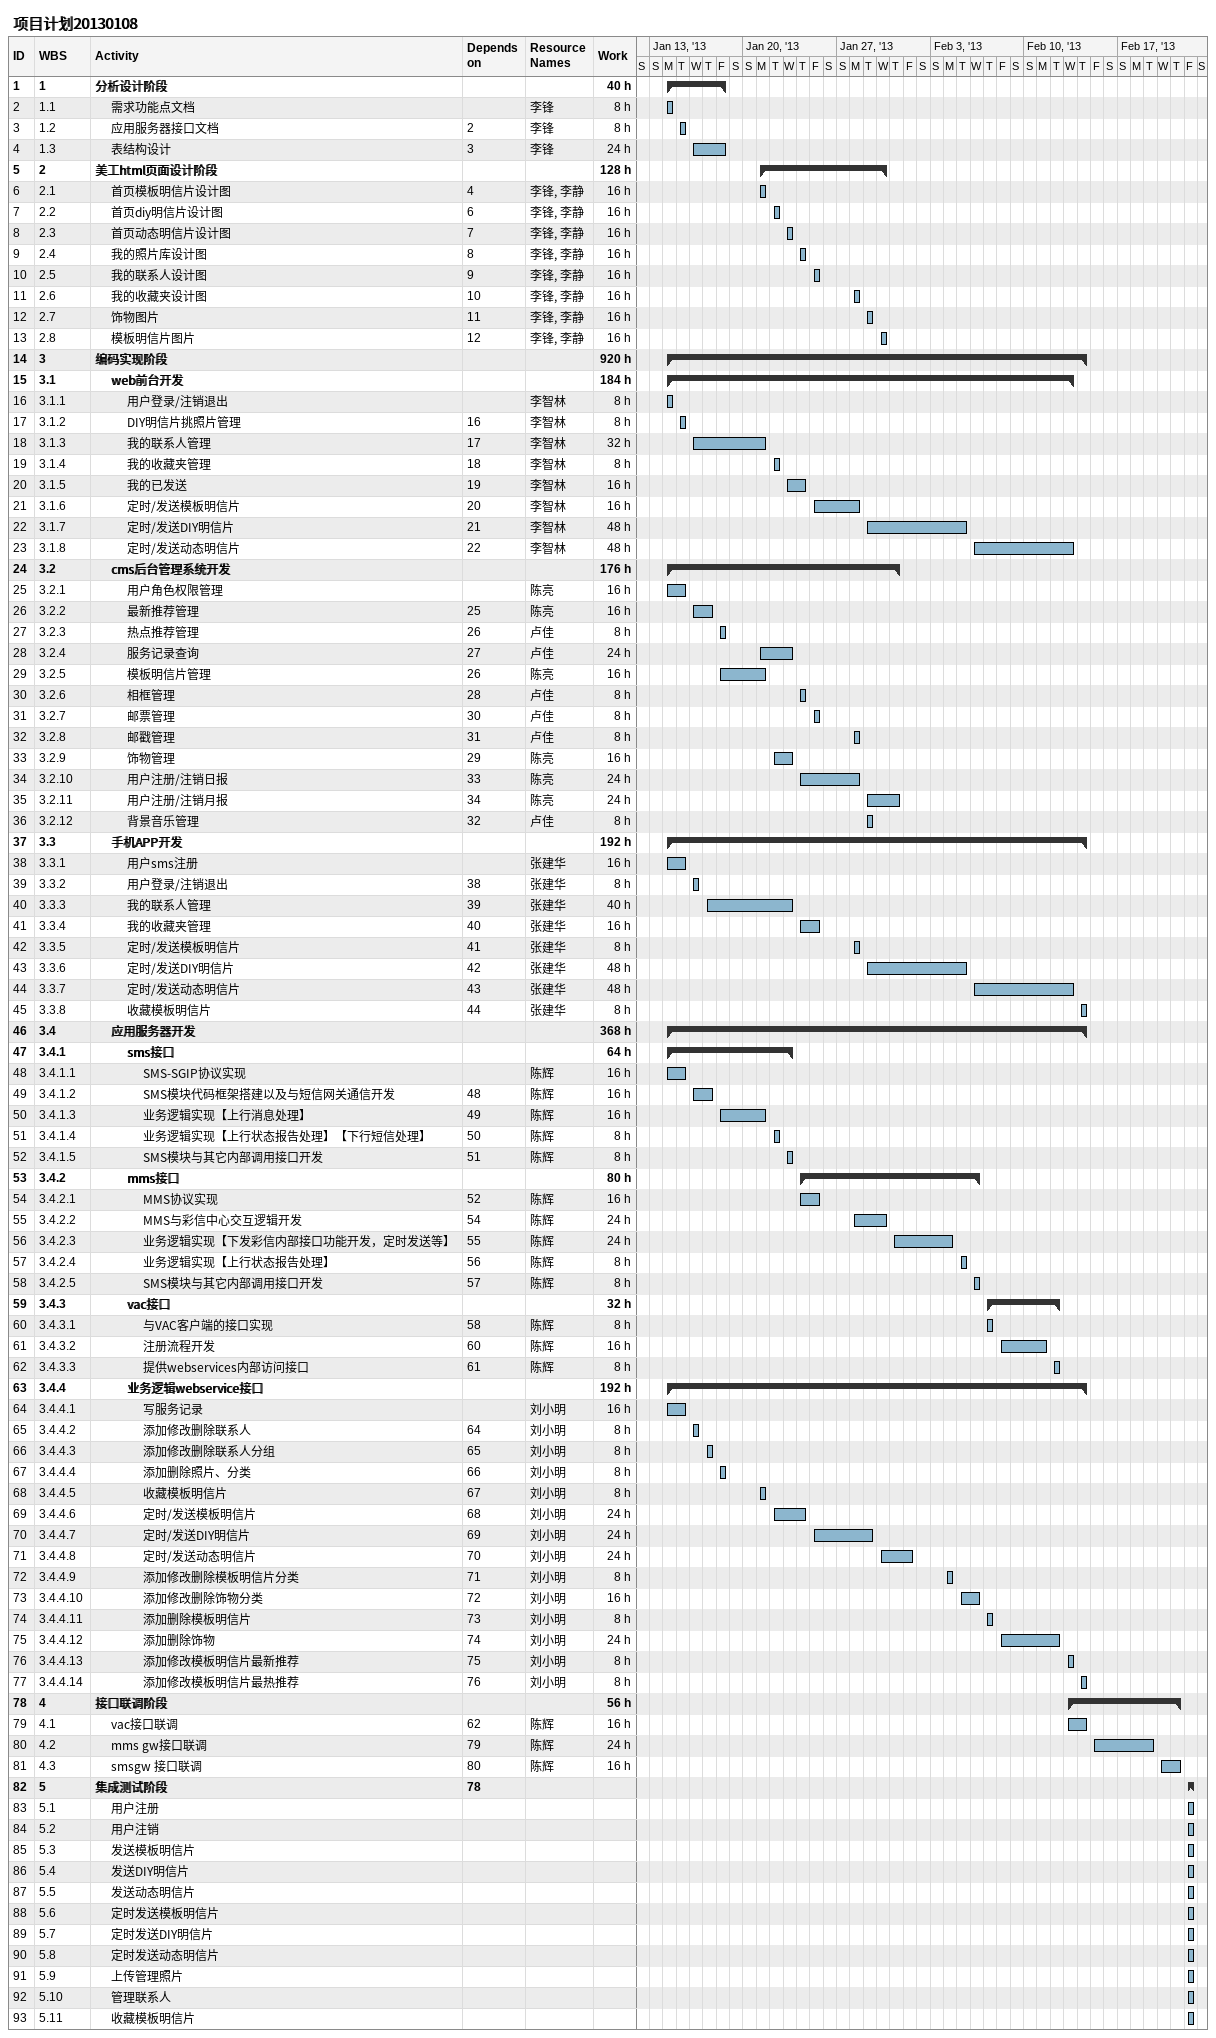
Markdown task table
项目计划20130108

| ID | WBS | Task | Start | Finish | Predecessors | Resources | Work (h) |
|---|---|---|---|---|---|---|---|
| 1 | 1 | **分析设计阶段** | 2013-01-14 | 2013-01-18 |  |  | 40 |
| 2 | 1.1 | 需求功能点文档 | 2013-01-14 | 2013-01-14 |  | 李锋 | 8 |
| 3 | 1.2 | 应用服务器接口文档 | 2013-01-15 | 2013-01-15 | 2 | 李锋 | 8 |
| 4 | 1.3 | 表结构设计 | 2013-01-16 | 2013-01-18 | 3 | 李锋 | 24 |
| 5 | 2 | **美工html页面设计阶段** | 2013-01-21 | 2013-01-30 |  |  | 128 |
| 6 | 2.1 | 首页模板明信片设计图 | 2013-01-21 | 2013-01-21 | 4 | 李锋, 李静 | 16 |
| 7 | 2.2 | 首页diy明信片设计图 | 2013-01-22 | 2013-01-22 | 6 | 李锋, 李静 | 16 |
| 8 | 2.3 | 首页动态明信片设计图 | 2013-01-23 | 2013-01-23 | 7 | 李锋, 李静 | 16 |
| 9 | 2.4 | 我的照片库设计图 | 2013-01-24 | 2013-01-24 | 8 | 李锋, 李静 | 16 |
| 10 | 2.5 | 我的联系人设计图 | 2013-01-25 | 2013-01-25 | 9 | 李锋, 李静 | 16 |
| 11 | 2.6 | 我的收藏夹设计图 | 2013-01-28 | 2013-01-28 | 10 | 李锋, 李静 | 16 |
| 12 | 2.7 | 饰物图片 | 2013-01-29 | 2013-01-29 | 11 | 李锋, 李静 | 16 |
| 13 | 2.8 | 模板明信片图片 | 2013-01-30 | 2013-01-30 | 12 | 李锋, 李静 | 16 |
| 14 | 3 | **编码实现阶段** | 2013-01-14 | 2013-02-14 |  |  | 920 |
| 15 | 3.1 | **web前台开发** | 2013-01-14 | 2013-02-13 |  |  | 184 |
| 16 | 3.1.1 | 用户登录/注销退出 | 2013-01-14 | 2013-01-14 |  | 李智林 | 8 |
| 17 | 3.1.2 | DIY明信片挑照片管理 | 2013-01-15 | 2013-01-15 | 16 | 李智林 | 8 |
| 18 | 3.1.3 | 我的联系人管理 | 2013-01-16 | 2013-01-21 | 17 | 李智林 | 32 |
| 19 | 3.1.4 | 我的收藏夹管理 | 2013-01-22 | 2013-01-22 | 18 | 李智林 | 8 |
| 20 | 3.1.5 | 我的已发送 | 2013-01-23 | 2013-01-24 | 19 | 李智林 | 16 |
| 21 | 3.1.6 | 定时/发送模板明信片 | 2013-01-25 | 2013-01-28 | 20 | 李智林 | 16 |
| 22 | 3.1.7 | 定时/发送DIY明信片 | 2013-01-29 | 2013-02-05 | 21 | 李智林 | 48 |
| 23 | 3.1.8 | 定时/发送动态明信片 | 2013-02-06 | 2013-02-13 | 22 | 李智林 | 48 |
| 24 | 3.2 | **cms后台管理系统开发** | 2013-01-14 | 2013-01-31 |  |  | 176 |
| 25 | 3.2.1 | 用户角色权限管理 | 2013-01-14 | 2013-01-15 |  | 陈亮 | 16 |
| 26 | 3.2.2 | 最新推荐管理 | 2013-01-16 | 2013-01-17 | 25 | 陈亮 | 16 |
| 27 | 3.2.3 | 热点推荐管理 | 2013-01-18 | 2013-01-18 | 26 | 卢佳 | 8 |
| 28 | 3.2.4 | 服务记录查询 | 2013-01-21 | 2013-01-23 | 27 | 卢佳 | 24 |
| 29 | 3.2.5 | 模板明信片管理 | 2013-01-18 | 2013-01-21 | 26 | 陈亮 | 16 |
| 30 | 3.2.6 | 相框管理 | 2013-01-24 | 2013-01-24 | 28 | 卢佳 | 8 |
| 31 | 3.2.7 | 邮票管理 | 2013-01-25 | 2013-01-25 | 30 | 卢佳 | 8 |
| 32 | 3.2.8 | 邮戳管理 | 2013-01-28 | 2013-01-28 | 31 | 卢佳 | 8 |
| 33 | 3.2.9 | 饰物管理 | 2013-01-22 | 2013-01-23 | 29 | 陈亮 | 16 |
| 34 | 3.2.10 | 用户注册/注销日报 | 2013-01-24 | 2013-01-28 | 33 | 陈亮 | 24 |
| 35 | 3.2.11 | 用户注册/注销月报 | 2013-01-29 | 2013-01-31 | 34 | 陈亮 | 24 |
| 36 | 3.2.12 | 背景音乐管理 | 2013-01-29 | 2013-01-29 | 32 | 卢佳 | 8 |
| 37 | 3.3 | **手机APP开发** | 2013-01-14 | 2013-02-14 |  |  | 192 |
| 38 | 3.3.1 | 用户sms注册 | 2013-01-14 | 2013-01-15 |  | 张建华 | 16 |
| 39 | 3.3.2 | 用户登录/注销退出 | 2013-01-16 | 2013-01-16 | 38 | 张建华 | 8 |
| 40 | 3.3.3 | 我的联系人管理 | 2013-01-17 | 2013-01-23 | 39 | 张建华 | 40 |
| 41 | 3.3.4 | 我的收藏夹管理 | 2013-01-24 | 2013-01-25 | 40 | 张建华 | 16 |
| 42 | 3.3.5 | 定时/发送模板明信片 | 2013-01-28 | 2013-01-28 | 41 | 张建华 | 8 |
| 43 | 3.3.6 | 定时/发送DIY明信片 | 2013-01-29 | 2013-02-05 | 42 | 张建华 | 48 |
| 44 | 3.3.7 | 定时/发送动态明信片 | 2013-02-06 | 2013-02-13 | 43 | 张建华 | 48 |
| 45 | 3.3.8 | 收藏模板明信片 | 2013-02-14 | 2013-02-14 | 44 | 张建华 | 8 |
| 46 | 3.4 | **应用服务器开发** | 2013-01-14 | 2013-02-14 |  |  | 368 |
| 47 | 3.4.1 | **sms接口** | 2013-01-14 | 2013-01-23 |  |  | 64 |
| 48 | 3.4.1.1 | SMS-SGIP协议实现 | 2013-01-14 | 2013-01-15 |  | 陈辉 | 16 |
| 49 | 3.4.1.2 | SMS模块代码框架搭建以及与短信网关通信开发 | 2013-01-16 | 2013-01-17 | 48 | 陈辉 | 16 |
| 50 | 3.4.1.3 | 业务逻辑实现【上行消息处理】 | 2013-01-18 | 2013-01-21 | 49 | 陈辉 | 16 |
| 51 | 3.4.1.4 | 业务逻辑实现【上行状态报告处理】【下行短信处理】 | 2013-01-22 | 2013-01-22 | 50 | 陈辉 | 8 |
| 52 | 3.4.1.5 | SMS模块与其它内部调用接口开发 | 2013-01-23 | 2013-01-23 | 51 | 陈辉 | 8 |
| 53 | 3.4.2 | **mms接口** | 2013-01-24 | 2013-02-06 |  |  | 80 |
| 54 | 3.4.2.1 | MMS协议实现 | 2013-01-24 | 2013-01-25 | 52 | 陈辉 | 16 |
| 55 | 3.4.2.2 | MMS与彩信中心交互逻辑开发 | 2013-01-28 | 2013-01-30 | 54 | 陈辉 | 24 |
| 56 | 3.4.2.3 | 业务逻辑实现【下发彩信内部接口功能开发，定时发送等】 | 2013-01-31 | 2013-02-04 | 55 | 陈辉 | 24 |
| 57 | 3.4.2.4 | 业务逻辑实现【上行状态报告处理】 | 2013-02-05 | 2013-02-05 | 56 | 陈辉 | 8 |
| 58 | 3.4.2.5 | SMS模块与其它内部调用接口开发 | 2013-02-06 | 2013-02-06 | 57 | 陈辉 | 8 |
| 59 | 3.4.3 | **vac接口** | 2013-02-07 | 2013-02-12 |  |  | 32 |
| 60 | 3.4.3.1 | 与VAC客户端的接口实现 | 2013-02-07 | 2013-02-07 | 58 | 陈辉 | 8 |
| 61 | 3.4.3.2 | 注册流程开发 | 2013-02-08 | 2013-02-11 | 60 | 陈辉 | 16 |
| 62 | 3.4.3.3 | 提供webservices内部访问接口 | 2013-02-12 | 2013-02-12 | 61 | 陈辉 | 8 |
| 63 | 3.4.4 | **业务逻辑webservice接口** | 2013-01-14 | 2013-02-14 |  |  | 192 |
| 64 | 3.4.4.1 | 写服务记录 | 2013-01-14 | 2013-01-15 |  | 刘小明 | 16 |
| 65 | 3.4.4.2 | 添加修改删除联系人 | 2013-01-16 | 2013-01-16 | 64 | 刘小明 | 8 |
| 66 | 3.4.4.3 | 添加修改删除联系人分组 | 2013-01-17 | 2013-01-17 | 65 | 刘小明 | 8 |
| 67 | 3.4.4.4 | 添加删除照片、分类 | 2013-01-18 | 2013-01-18 | 66 | 刘小明 | 8 |
| 68 | 3.4.4.5 | 收藏模板明信片 | 2013-01-21 | 2013-01-21 | 67 | 刘小明 | 8 |
| 69 | 3.4.4.6 | 定时/发送模板明信片 | 2013-01-22 | 2013-01-24 | 68 | 刘小明 | 24 |
| 70 | 3.4.4.7 | 定时/发送DIY明信片 | 2013-01-25 | 2013-01-29 | 69 | 刘小明 | 24 |
| 71 | 3.4.4.8 | 定时/发送动态明信片 | 2013-01-30 | 2013-02-01 | 70 | 刘小明 | 24 |
| 72 | 3.4.4.9 | 添加修改删除模板明信片分类 | 2013-02-04 | 2013-02-04 | 71 | 刘小明 | 8 |
| 73 | 3.4.4.10 | 添加修改删除饰物分类 | 2013-02-05 | 2013-02-06 | 72 | 刘小明 | 16 |
| 74 | 3.4.4.11 | 添加删除模板明信片 | 2013-02-07 | 2013-02-07 | 73 | 刘小明 | 8 |
| 75 | 3.4.4.12 | 添加删除饰物 | 2013-02-08 | 2013-02-12 | 74 | 刘小明 | 24 |
| 76 | 3.4.4.13 | 添加修改模板明信片最新推荐 | 2013-02-13 | 2013-02-13 | 75 | 刘小明 | 8 |
| 77 | 3.4.4.14 | 添加修改模板明信片最热推荐 | 2013-02-14 | 2013-02-14 | 76 | 刘小明 | 8 |
| 78 | 4 | **接口联调阶段** | 2013-02-13 | 2013-02-21 |  |  | 56 |
| 79 | 4.1 | vac接口联调 | 2013-02-13 | 2013-02-14 | 62 | 陈辉 | 16 |
| 80 | 4.2 | mms gw接口联调 | 2013-02-15 | 2013-02-19 | 79 | 陈辉 | 24 |
| 81 | 4.3 | smsgw 接口联调 | 2013-02-20 | 2013-02-21 | 80 | 陈辉 | 16 |
| 82 | 5 | **集成测试阶段** | 2013-02-22 | 2013-02-22 | 78 |  |  |
| 83 | 5.1 | 用户注册 | 2013-02-22 | 2013-02-22 |  |  |  |
| 84 | 5.2 | 用户注销 | 2013-02-22 | 2013-02-22 |  |  |  |
| 85 | 5.3 | 发送模板明信片 | 2013-02-22 | 2013-02-22 |  |  |  |
| 86 | 5.4 | 发送DIY明信片 | 2013-02-22 | 2013-02-22 |  |  |  |
| 87 | 5.5 | 发送动态明信片 | 2013-02-22 | 2013-02-22 |  |  |  |
| 88 | 5.6 | 定时发送模板明信片 | 2013-02-22 | 2013-02-22 |  |  |  |
| 89 | 5.7 | 定时发送DIY明信片 | 2013-02-22 | 2013-02-22 |  |  |  |
| 90 | 5.8 | 定时发送动态明信片 | 2013-02-22 | 2013-02-22 |  |  |  |
| 91 | 5.9 | 上传管理照片 | 2013-02-22 | 2013-02-22 |  |  |  |
| 92 | 5.10 | 管理联系人 | 2013-02-22 | 2013-02-22 |  |  |  |
| 93 | 5.11 | 收藏模板明信片 | 2013-02-22 | 2013-02-22 |  |  |  |
